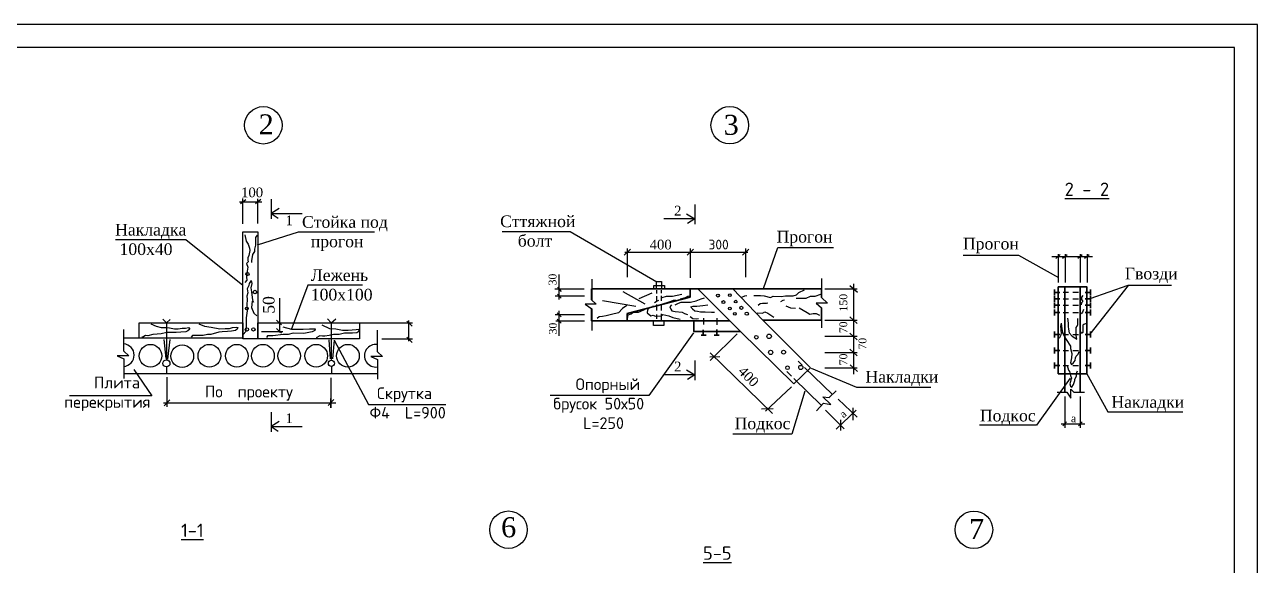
# Model space of a CAD drawing. Header units: millimetres. Extents: x 572274 to 2241483, y -888675 to -304135.
# Drawn here: x 1905251 to 1932361, y -627712 to -615807 of the extents above; entities that cross this region are included whole.
import ezdxf

# ---------------------------------------------------------------- set-up
doc = ezdxf.new("R2010")
doc.units = ezdxf.units.MM
doc.layers.add('стены', color=250, linetype='Continuous', lineweight=30)
doc.styles.get("Standard").update_dxf_attribs({"font": 'isocpeur.ttf'})
doc.styles.add('style1', font='isocpeui.ttf')

msp = doc.modelspace()

# ---------------------------------------------------------------- linework, layer by layer
at = {"lineweight": 25, "ltscale": 100}
msp.add_lwpolyline([(1890361.068, -645507.415), (1932361.068, -645507.415), (1932361.068, -615807.415), (1890361.068, -615807.415)], close=True, dxfattribs=at)
at = {"color": 1, "lineweight": 30}
msp.add_lwpolyline([(1892361.068, -645007.415), (1931861.068, -645007.415), (1931861.068, -616307.415), (1892361.068, -616307.415)], close=True, dxfattribs=at)
at = {"layer": 'стены', "color": 0, "linetype": 'ByBlock', "lineweight": -2, "ltscale": 3}
for p, q in [((1909975.761, -619707.91), (1910468.074, -619707.91)), ((1910114.796, -619662.349), (1909996.276, -619755.745)), ((1910050.978, -620193.092), (1910050.978, -619637.299)), ((1910445.286, -619660.074), (1910326.766, -619753.47)), ((1910381.468, -620186.258), (1910381.468, -619644.133)), ((1910673.053, -619646.532), (1910673.053, -620082.349)), ((1910851.869, -619854.395), (1910673.053, -619964.258)), ((1910673.053, -619964.258), (1911351.087, -619964.258)), ((1910673.053, -619964.258), (1910829.714, -620067.472)), ((1919808.681, -619975.261), (1919987.498, -620085.124)), ((1919987.498, -619767.398), (1919987.498, -620203.215)), ((1919987.498, -620085.124), (1919309.463, -620085.124)), ((1919987.498, -620085.124), (1919830.836, -620188.338)), ((1907245.919, -620537.987), (1908795.334, -620537.987)), ((1908795.334, -620537.987), (1910050.891, -621543.994)), ((1910096.285, -620435.653), (1910120.027, -620574.09)), ((1910361.447, -620443.566), (1910325.829, -620494.986)), ((1910325.829, -620494.986), (1910325.829, -620562.222)), ((1911262.728, -620378.894), (1910365.975, -620665.257)), ((1912944.794, -620378.894), (1911262.728, -620378.894)), ((1915753.019, -620361.448), (1917250.551, -620361.448)), ((1917250.551, -620361.448), (1919154.754, -621473.099)), ((1910120.027, -620574.09), (1910167.52, -620637.372)), ((1910167.52, -620637.372), (1910195.226, -620732.298)), ((1910203.146, -620783.718), (1910179.395, -620890.511)), ((1910195.226, -620732.298), (1910203.146, -620783.718)), ((1910302.087, -620799.539), (1910258.55, -620870.735)), ((1910306.043, -620748.12), (1910302.087, -620799.539)), ((1910325.829, -620665.062), (1910306.043, -620748.12)), ((1910325.829, -620562.222), (1910325.829, -620665.062)), ((1918571.74, -620749.63), (1918432.202, -620880.748)), ((1918447.556, -620815.561), (1921157.698, -620815.561)), ((1918502.691, -620736.317), (1918502.691, -621366.77)), ((1919959.124, -620750.514), (1919819.585, -620881.633)), ((1919888.669, -620739.092), (1919888.669, -621383.497)), ((1921175.324, -620750.049), (1921035.786, -620881.168)), ((1921105.686, -620739.092), (1921105.686, -621363.966)), ((1921501.703, -621619.474), (1921813.942, -620715.241)), ((1921813.942, -620715.241), (1923041.61, -620715.241)), ((1910167.52, -621032.902), (1910131.902, -621068.5)), ((1910131.902, -621068.5), (1910155.653, -621147.604)), ((1910179.395, -620890.511), (1910159.608, -620941.931)), ((1910159.608, -620941.931), (1910159.608, -620993.35)), ((1910159.608, -620993.35), (1910167.52, -621032.902)), ((1910258.55, -620870.735), (1910238.763, -621005.213)), ((1910238.763, -621005.213), (1910238.763, -621044.765)), ((1925887.951, -620880.013), (1927111.204, -620880.013)), ((1927111.204, -620880.013), (1927984.953, -621374.838)), ((1927842.266, -620909.642), (1928738.013, -620909.642)), ((1928026.539, -620870.895), (1927928.248, -620956.848)), ((1927983.964, -620857.363), (1927983.964, -621483.821)), ((1928177.172, -620872.805), (1928078.881, -620958.757)), ((1928135.048, -620857.363), (1928135.048, -621483.821)), ((1928508.278, -620872.803), (1928409.987, -620958.756)), ((1928466.154, -620857.363), (1928466.154, -621483.821)), ((1928659.361, -620872.805), (1928561.071, -620958.757)), ((1928617.238, -620857.363), (1928617.238, -621483.821)), ((1910143.778, -621234.622), (1910127.947, -621369.1)), ((1910155.653, -621147.604), (1910143.778, -621234.622)), ((1917000.925, -621311.261), (1917000.925, -621857.516)), ((1910135.858, -621436.341), (1910096.285, -621483.801)), ((1910127.947, -621369.1), (1910135.858, -621436.341)), ((1910164.518, -621581.177), (1910141.149, -621622.049)), ((1910141.149, -621622.049), (1910160.623, -621711.58)), ((1910183.993, -621553.927), (1910164.518, -621581.177)), ((1910187.887, -621507.217), (1910183.993, -621553.927)), ((1910228.788, -621441.04), (1910187.887, -621507.217)), ((1910248.262, -621509.161), (1910226.836, -621598.693)), ((1910226.836, -621598.693), (1910240.472, -621688.225)), ((1910232.683, -621441.04), (1910248.262, -621509.161)), ((1911475.462, -621541.175), (1911114.646, -622527.526)), ((1912679.978, -621541.175), (1911475.462, -621541.175)), ((1916911.69, -621626.733), (1917558.41, -621626.733)), ((1916967.884, -621589.445), (1917052.226, -621680.477)), ((1917721.456, -621409.456), (1917721.456, -621863.871)), ((1922777.68, -621399.298), (1922777.68, -621814.648)), ((1922849.175, -621625.528), (1923563.486, -621625.528)), ((1923402.036, -621553.367), (1923563.963, -621699.538)), ((1923478.736, -621516.24), (1923478.736, -623499.445)), ((1929522.761, -621549.483), (1928678.133, -622620.632)), ((1928683.954, -621834.736), (1929516.932, -621543.664)), ((1929516.932, -621543.664), (1930472.238, -621543.664)), ((1910141.149, -621849.773), (1910137.254, -621982.126)), ((1910160.623, -621711.58), (1910139.197, -621787.49)), ((1910139.197, -621787.49), (1910141.149, -621849.773)), ((1910252.157, -621898.433), (1910236.577, -622036.625)), ((1910240.472, -621688.225), (1910261.898, -621877.022)), ((1910261.898, -621877.022), (1910283.316, -621914.005)), ((1910852.485, -621827.847), (1910852.485, -622582.01)), ((1916916.305, -621774.463), (1917565.341, -621774.463)), ((1916966.886, -621738.175), (1917051.229, -621829.207)), ((1917720.805, -621863.255), (1917821.707, -621958.786)), ((1917962.781, -621884.091), (1918690.754, -622003.812)), ((1918405.094, -621681.487), (1918888.871, -621953.162)), ((1918764.47, -621833.441), (1919054.745, -621713.72)), ((1919099.185, -621923.493), (1919140.207, -621903.882)), ((1919140.207, -621903.882), (1919200.85, -621870.014)), ((1919144.943, -621651.258), (1919144.943, -621726.033)), ((1919145.411, -621782.601), (1919145.411, -621891.474)), ((1919246.972, -621651.258), (1919246.972, -621716.964)), ((1919250.052, -621779.737), (1919250.052, -621891.474)), ((1919270.411, -621818.319), (1919370.298, -621788.015)), ((1919370.298, -621788.015), (1919495.15, -621786.235)), ((1919402.402, -621916.359), (1919448.776, -621903.882)), ((1919448.776, -621903.882), (1919521.911, -621873.578)), ((1919495.15, -621786.235), (1919602.176, -621761.275)), ((1919521.911, -621873.578), (1919570.063, -621871.798)), ((1919602.176, -621761.275), (1919705.628, -621741.669)), ((1919675.302, -621841.494), (1919784.107, -621816.539)), ((1919784.107, -621816.539), (1919834.046, -621788.015)), ((1919834.046, -621788.015), (1919880.42, -621779.102)), ((1919896.476, -621916.359), (1920019.55, -621886.055)), ((1920019.55, -621886.055), (1920128.355, -621846.838)), ((1920128.355, -621846.838), (1920203.268, -621823.668)), ((1921023.937, -621807.091), (1921091.641, -621781.716)), ((1921091.641, -621781.716), (1921131.137, -621773.258)), ((1921286.74, -621767.654), (1921430.624, -621767.654)), ((1921430.624, -621767.654), (1921515.261, -621778.932)), ((1921515.261, -621778.932), (1921650.679, -621818.404)), ((1921650.679, -621818.404), (1921712.745, -621787.39)), ((1921712.745, -621787.39), (1921887.666, -621790.21)), ((1921879.677, -621900.182), (1921930.458, -621871.983)), ((1921887.666, -621790.21), (1921980.77, -621778.932)), ((1921930.458, -621871.983), (1921961.495, -621863.525)), ((1921980.77, -621778.932), (1922152.864, -621781.751)), ((1922152.864, -621781.751), (1922226.215, -621753.557)), ((1922221.366, -621832.416), (1922438.602, -621826.777)), ((1922226.215, -621753.557), (1922276.996, -621702.802)), ((1922276.996, -621702.802), (1922401.128, -621643.594)), ((1922438.602, -621826.777), (1922537.344, -621784.481)), ((1922537.344, -621784.481), (1922633.267, -621784.481)), ((1922633.267, -621784.481), (1922763.046, -621745.009)), ((1922777.68, -621814.648), (1922905.49, -621940.289)), ((1928090.262, -621699.435), (1928209.536, -621699.435)), ((1928090.262, -621844.251), (1928209.536, -621844.251)), ((1928305.311, -621699.435), (1928430.693, -621699.435)), ((1928305.311, -621844.251), (1928430.693, -621844.251)), ((1928526.208, -621772.708), (1928497.174, -621810.89)), ((1928497.174, -621810.89), (1928497.174, -621858.231)), ((1928497.174, -621858.231), (1928521.628, -621900.987)), ((1928521.628, -621900.987), (1928497.174, -621934.586)), ((1910141.149, -622106.696), (1910121.675, -622260.455)), ((1910137.254, -621982.126), (1910141.149, -622106.696)), ((1910236.577, -622036.625), (1910291.105, -622161.19)), ((1910291.105, -622161.19), (1910357.327, -622217.638)), ((1916965.715, -622152.282), (1917050.057, -622243.313)), ((1917000.925, -622106.126), (1917000.925, -622660.652)), ((1917821.707, -621958.786), (1917575.767, -621958.786)), ((1917575.767, -621958.786), (1917721.456, -622062.117)), ((1917721.456, -622062.117), (1917721.456, -622542.533)), ((1918312.945, -622151.162), (1918156.292, -622187.999)), ((1918400.488, -622059.07), (1918312.945, -622151.162)), ((1918497.243, -621989.999), (1918400.488, -622059.07)), ((1918521.593, -622197.178), (1918586.834, -622175.447)), ((1918586.834, -622175.447), (1918633.953, -622139.219)), ((1918633.953, -622139.219), (1918753.566, -622135.6)), ((1918753.566, -622135.6), (1918869.553, -622084.885)), ((1918869.553, -622084.885), (1918934.803, -622052.282)), ((1918934.803, -622052.282), (1918981.923, -622052.282)), ((1918949.298, -622084.885), (1918938.429, -622150.087)), ((1918938.429, -622150.087), (1919025.417, -622215.294)), ((1918981.923, -622052.282), (1918949.298, -622084.885)), ((1919058.154, -622003.707), (1919122.372, -621994.793)), ((1919143.989, -621966.414), (1919143.989, -622102.507)), ((1919250.061, -621959.251), (1919250.061, -622098.208)), ((1919250.061, -622174.137), (1919250.061, -622304.501)), ((1919282.894, -621957.361), (1919402.402, -621916.359)), ((1919474.869, -621972.588), (1919438.627, -622023.303)), ((1919438.627, -622023.303), (1919464, -622070.393)), ((1919464, -622070.393), (1919482.121, -622106.621)), ((1919482.121, -622106.621), (1919554.614, -622124.732)), ((1919554.015, -621978.752), (1919627.141, -621937.75)), ((1919554.614, -622124.732), (1919714.095, -622139.219)), ((1919627.141, -621937.75), (1919691.359, -621918.144)), ((1919691.359, -621918.144), (1919784.107, -621916.359)), ((1919714.095, -622139.219), (1919764.841, -622164.579)), ((1919764.841, -622164.579), (1919826.464, -622186.315)), ((1919784.107, -621916.359), (1919896.476, -621916.359)), ((1919900.31, -622016.829), (1919955.602, -622007.916)), ((1919900.31, -622025.742), (1919941.332, -622064.959)), ((1919941.332, -622064.959), (1919991.271, -622105.956)), ((1919955.602, -622007.916), (1920030.515, -622004.351)), ((1919991.271, -622105.956), (1920051.915, -622116.654)), ((1920030.515, -622004.351), (1920162.506, -621991.874)), ((1920051.915, -622116.654), (1920116.132, -622132.696)), ((1920116.132, -622132.696), (1920217.797, -622130.911)), ((1920162.506, -621991.874), (1920274.876, -621979.396)), ((1920217.797, -622130.911), (1920355.141, -622139.824)), ((1920355.141, -622139.824), (1920422.924, -622138.044)), ((1921363.388, -622151.117), (1921476.243, -622156.756)), ((1921380.32, -621981.946), (1921425.454, -621948.113)), ((1921425.454, -621948.113), (1921479.062, -621936.835)), ((1921476.243, -622156.756), (1921527.024, -622131.381)), ((1921479.062, -621936.835), (1921569.338, -621939.654)), ((1921527.024, -622131.381), (1921591.909, -622162.395)), ((1921569.338, -621939.654), (1921597.556, -621931.196)), ((1921591.909, -622162.395), (1921682.193, -622215.969)), ((1921990.026, -621998.768), (1922094.406, -622043.878)), ((1922094.406, -622043.878), (1922207.261, -622052.337)), ((1922286.252, -622043.878), (1922370.889, -622091.809)), ((1922370.889, -622091.809), (1922458.354, -622148.202)), ((1922458.354, -622148.202), (1922520.42, -622182.036)), ((1922520.42, -622182.036), (1922593.772, -622165.119)), ((1922593.772, -622165.119), (1922655.838, -622167.938)), ((1922655.838, -622167.938), (1922729.189, -622207.41)), ((1922905.49, -621940.289), (1922656.202, -621939.065)), ((1922656.202, -621939.065), (1922778.738, -622045.32)), ((1922777.68, -622044.403), (1922777.68, -622482.685)), ((1928090.262, -621986.987), (1928209.536, -621986.987)), ((1928090.262, -622146.875), (1928209.536, -622146.875)), ((1928305.311, -621986.987), (1928430.693, -621986.987)), ((1928305.311, -622146.875), (1928430.693, -622146.875)), ((1928497.174, -621934.586), (1928486.478, -621978.872)), ((1928513.985, -622140.744), (1928489.532, -622172.812)), ((1928536.903, -622079.661), (1928513.985, -622140.744)), ((1907770.163, -622369.468), (1910048.688, -622369.468)), ((1907770.163, -622708.329), (1907770.163, -622369.468)), ((1908029.158, -622391.633), (1908140.92, -622445.677)), ((1908140.92, -622445.677), (1908252.674, -622474.502)), ((1908290.928, -622288.944), (1908369.979, -622372.992)), ((1908369.979, -622372.992), (1908449.039, -622295.668)), ((1908369.979, -622367.948), (1908369.979, -623189.493)), ((1909082.764, -622395.238), (1909205.334, -622449.277)), ((1909205.334, -622449.277), (1909349.539, -622470.897)), ((1910048.688, -622369.468), (1910048.688, -622708.329)), ((1910125.57, -622418.113), (1910115.828, -622560.194)), ((1910121.675, -622260.455), (1910125.57, -622418.113)), ((1910787.209, -622315.834), (1910902.103, -622414.999)), ((1911788.803, -622413.849), (1911952.014, -622495.402)), ((1911908.598, -622284.525), (1911991.691, -622370.543)), ((1911991.691, -622370.543), (1912091.118, -622287.494)), ((1911993.174, -622369.058), (1911993.174, -623177.905)), ((1912618.962, -622370.623), (1913777.512, -622370.623)), ((1913658.376, -622335.72), (1913773.409, -622442.473)), ((1913695.347, -622319.298), (1913695.347, -622779.155)), ((1916915.611, -622189.774), (1917563.129, -622189.774)), ((1916933.576, -622331.585), (1917563.25, -622331.585)), ((1916964.588, -622291.638), (1917048.93, -622382.67)), ((1917889.065, -622238.649), (1917842.986, -622280.091)), ((1917962.781, -622234.045), (1917889.065, -622238.649)), ((1918041.103, -622220.233), (1917962.781, -622234.045)), ((1918156.292, -622187.999), (1918041.103, -622220.233)), ((1918507.097, -622284.12), (1918521.593, -622197.178)), ((1919025.417, -622215.294), (1919076.163, -622204.426)), ((1919076.163, -622204.426), (1919116.031, -622222.537)), ((1919116.031, -622222.537), (1919246.521, -622215.294)), ((1919149.722, -622189.894), (1919149.722, -622283.01)), ((1919246.521, -622215.294), (1919286.389, -622189.934)), ((1919286.389, -622189.934), (1919420.506, -622215.294)), ((1919420.506, -622215.294), (1919507.494, -622251.517)), ((1919507.494, -622251.517), (1919670.601, -622294.988)), ((1919884.254, -622230.736), (1919946.684, -622275.302)), ((1919946.684, -622275.302), (1920035.867, -622287.779)), ((1920035.867, -622287.779), (1920073.323, -622275.302)), ((1920177.921, -622270.593), (1920177.921, -622412.609)), ((1920471.18, -622271.882), (1920471.18, -622416.483)), ((1921682.193, -622215.969), (1921727.327, -622246.983)), ((1922849.175, -622310.72), (1923563.486, -622310.72)), ((1923400.293, -622242.448), (1923562.22, -622388.619)), ((1928045.605, -622376.276), (1928034.649, -622452.956)), ((1928045.605, -622376.276), (1928063.874, -622494.947)), ((1928188.951, -622270.598), (1928197.453, -622379.881)), ((1928197.453, -622379.881), (1928197.453, -622453.951)), ((1928378.49, -622473.377), (1928397.929, -622444.238)), ((1928397.929, -622444.238), (1928411.288, -622407.81)), ((1928411.288, -622407.81), (1928412.502, -622297.312)), ((1928412.502, -622297.312), (1928412.502, -622274.242)), ((1928546.029, -622408.71), (1928519.755, -622421.414)), ((1928519.755, -622421.414), (1928524.638, -622515.608)), ((1928593.4, -622385.805), (1928546.029, -622408.71)), ((1907431.826, -622997.062), (1907431.826, -622521.182)), ((1910048.688, -622708.329), (1907431.826, -622708.329)), ((1907848.901, -622687.074), (1907827.276, -622690.673)), ((1907906.587, -622651.041), (1907848.901, -622687.074)), ((1907957.055, -622661.854), (1907906.587, -622651.041)), ((1908072.417, -622629.425), (1907957.055, -622661.854)), ((1908162.546, -622618.618), (1908072.417, -622629.425)), ((1908252.674, -622615.013), (1908162.546, -622618.618)), ((1908252.674, -622474.502), (1908364.436, -622474.502)), ((1908378.853, -622586.189), (1908252.674, -622615.013)), ((1908364.436, -622474.502), (1908436.539, -622485.309)), ((1908501.433, -622586.189), (1908378.853, -622586.189)), ((1908436.539, -622485.309), (1908548.292, -622506.925)), ((1908580.744, -622586.189), (1908501.433, -622586.189)), ((1908548.292, -622506.925), (1908627.612, -622503.321)), ((1908688.897, -622575.381), (1908580.744, -622586.189)), ((1908627.612, -622503.321), (1908714.132, -622492.513)), ((1908793.443, -622571.777), (1908688.897, -622575.381)), ((1908714.132, -622492.513), (1908789.843, -622488.909)), ((1908789.843, -622488.909), (1908854.728, -622478.101)), ((1908840.311, -622550.161), (1908793.443, -622571.777)), ((1908879.971, -622510.529), (1908840.311, -622550.161)), ((1908854.728, -622478.101), (1908879.971, -622510.529)), ((1908942.158, -622651.041), (1908909.716, -622687.074)), ((1909035.895, -622654.645), (1908942.158, -622651.041)), ((1909176.492, -622651.041), (1909035.895, -622654.645)), ((1909273.837, -622625.821), (1909176.492, -622651.041)), ((1909345.94, -622625.821), (1909273.837, -622625.821)), ((1909522.587, -622575.381), (1909345.94, -622625.821)), ((1909349.539, -622470.897), (1909544.213, -622503.321)), ((1909591.081, -622568.178), (1909522.587, -622575.381)), ((1909544.213, -622503.321), (1909659.584, -622499.722)), ((1909713.661, -622564.573), (1909591.081, -622568.178)), ((1909659.584, -622499.722), (1909756.92, -622496.117)), ((1909800.18, -622557.365), (1909713.661, -622564.573)), ((1909756.92, -622496.117), (1909825.414, -622474.502)), ((1909890.308, -622539.354), (1909800.18, -622557.365)), ((1909825.414, -622474.502), (1909901.125, -622470.897)), ((1909926.36, -622514.134), (1909890.308, -622539.354)), ((1909901.125, -622470.897), (1909937.177, -622478.101)), ((1909937.177, -622478.101), (1909926.36, -622514.134)), ((1910115.828, -622560.194), (1910057.405, -622630.265)), ((1910460.813, -622561.134), (1910925.602, -622561.134)), ((1910590.385, -622662.124), (1910572.645, -622692.263)), ((1910711.021, -622656.805), (1910590.385, -622662.124)), ((1910934.554, -622626.661), (1910711.021, -622656.805)), ((1910789.82, -622495.892), (1910896.881, -622597.667)), ((1910929.228, -622458.23), (1911119.053, -622511.419)), ((1911048.095, -622626.661), (1910934.554, -622626.661)), ((1911158.088, -622603.616), (1911048.095, -622626.661)), ((1911119.053, -622511.419), (1911250.333, -622514.963)), ((1911394.035, -622608.934), (1911158.088, -622603.616)), ((1911250.333, -622514.963), (1911374.517, -622514.963)), ((1911374.517, -622514.963), (1911514.671, -622502.556)), ((1911573.215, -622569.927), (1911394.035, -622608.934)), ((1911514.671, -622502.556), (1911640.625, -622504.326)), ((1911629.981, -622541.558), (1911573.215, -622569.927)), ((1911640.625, -622504.326), (1911629.981, -622541.558)), ((1911739.133, -622656.745), (1911659.292, -622706.39)), ((1911801.216, -622665.608), (1911739.133, -622656.745)), ((1911850.895, -622665.608), (1911801.216, -622665.608)), ((1911944.918, -622647.882), (1911850.895, -622665.608)), ((1912042.489, -622628.376), (1911944.918, -622647.882)), ((1911952.014, -622495.402), (1912095.716, -622502.496)), ((1912164.903, -622628.376), (1912042.489, -622628.376)), ((1912095.716, -622502.496), (1912242.957, -622534.41)), ((1912281.983, -622598.237), (1912164.903, -622628.376)), ((1912242.957, -622534.41), (1912367.141, -622532.635)), ((1912462.942, -622598.237), (1912281.983, -622598.237)), ((1912367.141, -622532.635), (1912542.774, -622518.453)), ((1912555.187, -622594.692), (1912462.942, -622598.237)), ((1912542.774, -622518.453), (1912592.444, -622514.908)), ((1912599.54, -622561.004), (1912555.187, -622594.692)), ((1912592.444, -622514.908), (1912599.54, -622561.004)), ((1913008.153, -623010.735), (1913008.153, -622534.854)), ((1913654.265, -622686.774), (1913773.409, -622803.79)), ((1919962.645, -622589.748), (1918978.374, -623970.768)), ((1920918.464, -622616.493), (1920323.566, -623200.02)), ((1922849.175, -622667.658), (1923563.486, -622667.658)), ((1923400.293, -622598.032), (1923562.22, -622744.202)), ((1928029.167, -622655.615), (1928005.416, -622715.863)), ((1928045.605, -622597.192), (1928029.167, -622655.615)), ((1928034.649, -622452.956), (1928038.301, -622505.905)), ((1928038.301, -622505.905), (1928040.976, -622544.688)), ((1928040.976, -622544.688), (1928045.605, -622597.192)), ((1928063.874, -622494.947), (1928078.848, -622592.22)), ((1928078.848, -622592.22), (1928094.928, -622628.226)), ((1928090.262, -622628.368), (1928209.536, -622628.368)), ((1928094.928, -622628.226), (1928124.96, -622695.468)), ((1928124.96, -622695.468), (1928157.047, -622739.598)), ((1928197.453, -622453.951), (1928207.177, -622513.449)), ((1928207.177, -622513.449), (1928224.187, -622592.373)), ((1928224.187, -622592.373), (1928289.793, -622662.799)), ((1928289.793, -622662.799), (1928348.111, -622705.3)), ((1928305.311, -622628.368), (1928430.693, -622628.368)), ((1928348.111, -622705.3), (1928391.848, -622735.654)), ((1928376.061, -622611.804), (1928378.49, -622542.588)), ((1928376.061, -622650.656), (1928376.061, -622611.804)), ((1928391.848, -622735.654), (1928376.061, -622650.656)), ((1928378.49, -622542.588), (1928378.49, -622473.377)), ((1928491.024, -622605.71), (1928464.853, -622537.851)), ((1928524.638, -622587.384), (1928491.024, -622605.71)), ((1928524.638, -622515.608), (1928524.638, -622587.384)), ((1908310.68, -622740.988), (1908355.909, -623159.888)), ((1908443.357, -622737.973), (1908395.109, -623168.932)), ((1911939.609, -622744.042), (1911972.824, -623166.052)), ((1912055.856, -622755.9), (1912022.642, -623166.052)), ((1912057.773, -622753.32), (1912813.575, -624172.139)), ((1913105.801, -622723.726), (1913779.568, -622723.726)), ((1923400.284, -622951.925), (1923562.211, -623098.096)), ((1928090.262, -622983.826), (1928209.536, -622983.826)), ((1928157.047, -622739.598), (1928248.389, -622885.659)), ((1928248.389, -622885.659), (1928248.389, -622940.428)), ((1928248.389, -622940.428), (1928279.444, -623049.971)), ((1928305.311, -622983.826), (1928430.693, -622983.826)), ((1907542.061, -623097.121), (1907285.461, -623097.121)), ((1907285.461, -623097.121), (1907431.826, -623165.181)), ((1907431.826, -622997.062), (1907542.061, -623097.121)), ((1907431.826, -623165.181), (1907431.826, -623601.179)), ((1913118.388, -623110.793), (1912861.788, -623110.793)), ((1912861.788, -623110.793), (1913008.153, -623178.854)), ((1913008.153, -623010.735), (1913118.388, -623110.793)), ((1913008.153, -623178.854), (1913008.153, -623492.361)), ((1913008.153, -623178.854), (1913008.153, -623614.852)), ((1919987.144, -623198.544), (1919987.144, -623634.361)), ((1920318.621, -623119.277), (1920536.039, -623113.943)), ((1920323.566, -623029.365), (1921695.136, -624367.065)), ((1922849.175, -623022.441), (1923563.486, -623022.441)), ((1928273.962, -623144.911), (1928248.389, -623250.805)), ((1928248.389, -623250.805), (1928273.962, -623287.318)), ((1928279.444, -623049.971), (1928273.962, -623144.911)), ((1928273.962, -623287.318), (1928308.677, -623259.933)), ((1928308.677, -623259.933), (1928352.518, -623203.335)), ((1928352.518, -623203.335), (1928359.822, -623141.262)), ((1928359.822, -623141.262), (1928378.09, -623108.399)), ((1928378.09, -623108.399), (1928418.279, -623059.104)), ((1928418.279, -623059.104), (1928443.861, -623006.154)), ((1913008.153, -623492.361), (1907431.826, -623492.361)), ((1907649.145, -623400.22), (1908051.052, -623976.974)), ((1908369.979, -623342.9), (1908369.979, -623476.325)), ((1911996.453, -623331.104), (1911996.453, -623492.361)), ((1919987.144, -623516.27), (1919309.11, -623516.27)), ((1919808.328, -623406.407), (1919987.144, -623516.27)), ((1919987.144, -623516.27), (1919830.482, -623619.484)), ((1922533.05, -623360.403), (1922167.437, -623713.512)), ((1922551.796, -623372.266), (1923543.925, -623787.037)), ((1922849.175, -623366.632), (1923563.486, -623366.632)), ((1923403.763, -623296.966), (1923565.69, -623443.136)), ((1928090.262, -623311.603), (1928209.536, -623311.603)), ((1928174.925, -623313.972), (1928211.444, -623413.587)), ((1928211.444, -623413.587), (1928231.179, -623447.125)), ((1928231.179, -623447.125), (1928254.869, -623529.974)), ((1928254.869, -623529.974), (1928274.586, -623592.391)), ((1928305.311, -623311.603), (1928430.693, -623311.603)), ((1928385.117, -623549.98), (1928387.095, -623516.446)), ((1928387.095, -623516.446), (1928388.084, -623469.106)), ((1928388.084, -623469.106), (1928405.84, -623425.71)), ((1928604.183, -623484.203), (1929076.007, -624328.313)), ((1908376.442, -623570.456), (1908376.442, -624224.674)), ((1911987.449, -623584.093), (1911987.449, -624247.399)), ((1922113.768, -623778.039), (1921540.903, -624317.525)), ((1923543.925, -623787.037), (1925177.587, -623787.037)), ((1928247.157, -623588.772), (1927507.378, -624624.993)), ((1928249.916, -623665.376), (1928240.044, -623715.676)), ((1928240.044, -623715.676), (1928249.916, -623768.941)), ((1928260.768, -623626.909), (1928249.916, -623665.376)), ((1928249.916, -623768.941), (1928283.469, -623785.707)), ((1928274.586, -623592.391), (1928260.768, -623626.909)), ((1928283.469, -623785.707), (1928318.011, -623728.499)), ((1928318.011, -623728.499), (1928343.67, -623644.666)), ((1928343.67, -623644.666), (1928347.617, -623609.158)), ((1928347.617, -623609.158), (1928385.117, -623549.98)), ((1908051.052, -623976.974), (1906237.299, -623976.974)), ((1908440.546, -624065.084), (1908317.507, -624196.987)), ((1912051.554, -624060.877), (1911928.514, -624192.78)), ((1911987.449, -624247.399), (1911987.449, -624038.521)), ((1918978.374, -623970.768), (1916808.439, -623970.768)), ((1922409.265, -623874.844), (1922120.282, -624821.068)), ((1922978.122, -624169.21), (1922807.208, -624002.283)), ((1922807.208, -624002.283), (1922947.05, -624017.81)), ((1922947.05, -624017.81), (1923098.541, -623866.416)), ((1923139.936, -624051.604), (1923558.151, -624449.348)), ((1927959.103, -623899.579), (1928172.175, -623899.579)), ((1928124.96, -623991.731), (1928124.96, -624684.316)), ((1928172.175, -623899.579), (1928256.17, -624032.667)), ((1928256.17, -624032.667), (1928256.17, -623834.057)), ((1928256.17, -623834.057), (1928325.827, -623901.624)), ((1928325.827, -623901.624), (1928557.341, -623901.624)), ((1928465.425, -623991.731), (1928465.425, -624684.316)), ((1908303.706, -624133.807), (1912095.03, -624133.807)), ((1910673.053, -624337.996), (1910673.053, -624773.813)), ((1912813.575, -624172.139), (1914510.419, -624172.139)), ((1921457.897, -624267.455), (1921710.906, -624256.872)), ((1922663.489, -624312.846), (1922822.753, -624142.035)), ((1922822.753, -624142.035), (1922978.122, -624169.21)), ((1922859.992, -624295.979), (1923271.468, -624703.832)), ((1923539.605, -624297.664), (1923096.086, -624715.63)), ((1923467.086, -624245.419), (1923463.712, -624515.075)), ((1929076.007, -624328.313), (1930724.485, -624328.313)), ((1910851.869, -624545.859), (1910673.053, -624655.722)), ((1923190.508, -624510.456), (1923192.2, -624746.403)), ((1928045.354, -624594.814), (1928563.508, -624594.814)), ((1928164.264, -624549.073), (1928086.618, -624641.355)), ((1928505.293, -624549.073), (1928426.59, -624640.305)), ((1910673.053, -624655.722), (1911351.087, -624655.722)), ((1910673.053, -624655.722), (1910829.714, -624758.936)), ((1922120.282, -624821.068), (1920827.468, -624821.068)), ((1927507.378, -624624.993), (1926249.175, -624624.993))]:
    msp.add_line(p, q, dxfattribs=at)
at = {"layer": 'стены', "color": 0, "linetype": 'ByBlock', "lineweight": 35, "ltscale": 3}
for p, q in [((1919886.791, -621629.908), (1919886.791, -621808.268)), ((1920053.424, -621627.52), (1920825.902, -621627.52)), ((1927901.244, -621635.543), (1927901.244, -621766.652)), ((1928688.569, -621635.543), (1928688.569, -621766.652)), ((1919886.791, -621808.268), (1918503.655, -622164.989)), ((1927901.244, -621701.098), (1928017.3, -621701.098)), ((1927901.244, -621778.804), (1927901.244, -621909.913)), ((1927901.244, -621844.359), (1928017.3, -621844.359)), ((1928688.569, -621701.098), (1928572.512, -621701.098)), ((1928688.569, -621844.359), (1928572.512, -621844.359)), ((1928688.569, -621778.804), (1928688.569, -621909.913)), ((1918503.655, -622164.989), (1918503.655, -622331.592)), ((1927901.244, -621921.686), (1927901.244, -622052.794)), ((1927901.244, -621987.24), (1928017.3, -621987.24)), ((1927901.244, -622081.368), (1927901.244, -622212.477)), ((1927901.244, -622146.923), (1928017.3, -622146.923)), ((1928688.569, -621987.24), (1928572.512, -621987.24)), ((1928688.569, -622146.923), (1928572.512, -622146.923)), ((1928688.569, -621921.686), (1928688.569, -622052.794)), ((1928688.569, -622081.368), (1928688.569, -622212.477)), ((1921487.06, -622312.104), (1922533.05, -623360.403)), ((1920126.247, -622641.133), (1920237.35, -622641.133)), ((1920175.336, -622527.521), (1920175.336, -622639.843)), ((1920416.921, -622641.133), (1920525.439, -622641.133)), ((1920473.765, -622522.352), (1920473.765, -622638.554)), ((1922167.437, -623713.512), (1920990.898, -622563.365)), ((1927901.244, -622562.861), (1927901.244, -622693.97)), ((1927901.244, -622628.416), (1928017.3, -622628.416)), ((1928688.569, -622628.416), (1928572.512, -622628.416)), ((1928688.569, -622562.861), (1928688.569, -622693.97)), ((1927901.244, -622918.32), (1927901.244, -623049.428)), ((1927901.244, -622983.874), (1928017.3, -622983.874)), ((1928688.569, -622983.874), (1928572.512, -622983.874)), ((1928688.569, -622918.32), (1928688.569, -623049.428)), ((1922259.517, -623218.122), (1922348.647, -623303.984)), ((1927901.244, -623246.096), (1927901.244, -623377.205)), ((1928688.569, -623246.096), (1928688.569, -623377.205)), ((1922010.923, -623447.16), (1922112.728, -623546.241)), ((1922405.345, -623358.603), (1923017.037, -623947.867)), ((1927901.244, -623311.65), (1928017.3, -623311.65)), ((1928124.96, -623492.201), (1928124.96, -623899.579)), ((1928464.853, -623492.201), (1928464.853, -623901.624)), ((1928688.569, -623311.65), (1928572.512, -623311.65)), ((1922169.102, -623601.106), (1922776.203, -624191.96))]:
    msp.add_line(p, q, dxfattribs=at)
at = {"layer": 'стены', "color": 0, "linetype": 'ByBlock', "lineweight": -2, "ltscale": 3}
for points in [[(1910050.891, -620365.472), (1910382.04, -620365.472), (1910382.04, -622722.517), (1910050.891, -622722.517)], [(1919086.641, -621550.243), (1919320.298, -621550.243), (1919320.298, -621626.168), (1919086.641, -621626.168)], [(1919143.98, -621461.421), (1919258.657, -621461.421), (1919258.657, -621626.168), (1919143.98, -621626.168)], [(1910382.04, -622369.598), (1912617.513, -622369.598), (1912617.513, -622722.517), (1910382.04, -622722.517)], [(1919083.779, -622330.286), (1919307.399, -622330.286), (1919307.399, -622434.86), (1919083.779, -622434.86)]]:
    msp.add_lwpolyline(points, close=True, dxfattribs=at)
at = {"layer": 'стены', "color": 0, "linetype": 'ByBlock', "lineweight": 35, "ltscale": 3}
for points in [[(1917720.805, -621863.255), (1917720.805, -621627.372), (1920055.862, -621627.372), (1920758.362, -622331.538), (1917720.805, -622331.61), (1917720.805, -622061.655)], [(1922778.738, -622045.32), (1922778.738, -622312.104), (1921487.06, -622312.104), (1920825.846, -621625.678), (1922778.738, -621625.678), (1922778.738, -621815.688)]]:
    msp.add_lwpolyline(points, dxfattribs=at)
for points in [[(1927982.819, -621583.501), (1928613.907, -621583.501), (1928613.907, -623492.201), (1927982.819, -623492.201)], [(1928464.853, -623492.201), (1928124.96, -623492.201), (1928124.96, -621583.501), (1928464.853, -621583.501)], [(1919971.103, -622330.976), (1920758.055, -622331.171), (1920990.971, -622563.365), (1919971.103, -622563.559)]]:
    msp.add_lwpolyline(points, close=True, dxfattribs=at)
at = {"layer": 'стены', "color": 0, "linetype": 'ByBlock', "lineweight": -2, "ltscale": 3}
for centre, radius in [((1910499.867, -618023.174), 412.529), ((1920757.216, -618022.705), 412.529), ((1910150.318, -621297.854), 34.796), ((1910316.877, -621694.409), 38.32), ((1920496.483, -621771.783), 33.478), ((1920619.54, -621915.779), 33.388), ((1920759.59, -621762.97), 30.819), ((1920888.085, -621905.506), 29.534), ((1910138.07, -622054.246), 29.88), ((1920760.874, -622057.031), 28.249), ((1920868.811, -622176.452), 30.819), ((1921014.005, -622041.619), 34.668), ((1921130.928, -622171.318), 35.958), ((1910138.148, -622517.513), 36.724), ((1910282.656, -622517.513), 36.393), ((1921341.094, -622689.088), 39.382), ((1921623.51, -622669.397), 49.23), ((1908019.702, -623097.121), 249.203), ((1908717.15, -623104.844), 249.203), ((1909312.681, -623097.121), 249.203), ((1909917.39, -623097.121), 249.203), ((1910491.764, -623097.121), 249.203), ((1911068.22, -623097.121), 249.203), ((1911663.274, -623097.121), 249.203), ((1912360.488, -623097.121), 249.203), ((1921656.352, -623023.841), 45.946), ((1921942.047, -623017.277), 42.666), ((1908369.58, -623266.197), 76.705), ((1911996.436, -623263.807), 66.429), ((1922027.43, -623361.873), 39.382), ((1922319.692, -623355.309), 45.946), ((1915891.95, -626927.103), 412.529), ((1926128.14, -626928.208), 412.529)]:
    msp.add_circle(centre, radius, dxfattribs=at)
for centre, start, end in [((1907409.437, -623083.449), 275.1545133, 84.8454867), ((1912975.215, -623097.121), 82.4050155, 277.5949845)]:
    msp.add_arc(centre, 249.203, start, end, dxfattribs=at)

# ---------------------------------------------------------------- texts
at = {"color": 0, "linetype": 'ByBlock', "lineweight": 30, "width": 4776.91977, "attachment_point": 1}
for s, insert, char_height in [('{\\fTimes New Roman|b0|i0|c204|p18;100}', (1910010.52, -619393.936), 214.18156), ('{\\fTimes New Roman|b0|i0|c204|p18;1}', (1910988.878, -620010.264), 214.18156), ('{\\fTimes New Roman|b0|i0|c204|p18;Стойка под\\P  прогон}', (1911350.233, -620022.812), 257.01787), ('{\\fTimes New Roman|b0|i0|c204|p18;Сттяжной\\P    болт }', (1915708.013, -620008.925), 257.01787), ('{\\fTimes New Roman|b0|i0|c204|p18;2}', (1919533.992, -619795.552), 214.18156), ('{\\fTimes New Roman|b0|i0|c204|p18;Накладка\\P 100х40}', (1907240.778, -620194.053), 257.01787), ('{\\fTimes New Roman|b0|i0|c204|p18;400}', (1918996.403, -620542.381), 214.18156), ('300', (1920290.934, -620542.381), 214.1816), ('{\\fTimes New Roman|b0|i0|c204|p18;  Прогон}', (1921594.156, -620347.096), 257.01787), ('{\\fTimes New Roman|b0|i0|c204|p18;  Прогон}', (1925692.183, -620500.652), 257.01787), ('{\\fTimes New Roman|b0|i0|c204|p18;Лежень\\P100х100}', (1911543.589, -621194.461), 257.01787), ('{\\fTimes New Roman|b0|i0|c204|p18;Гвозди}', (1929447.011, -621159.311), 257.01787), ('{\\fTimes New Roman|b0|i0|c204|p18;2}', (1919533.638, -623226.698), 214.18156), ('{\\fTimes New Roman|b0|i0|c204|p18;Накладки\\P }', (1923742.887, -623431.821), 257.01787), ('    Плита\\Pперекрытия', (1906119.392, -623558.404), 257.0179), ('По  проекту', (1909214.852, -623757.432), 257.01787), (' Скрутка\\PФ4  L=900', (1912837.281, -623794.302), 257.0179), ('   Опорный\\Pбрусок 50х50\\P    L=250', (1916878.415, -623595.204), 257.01787), ('{\\fTimes New Roman|b0|i0|c204|p18;Накладки }', (1929151.505, -623985.915), 257.01787), ('{\\fTimes New Roman|b0|i0|c204|p18;  Подкос}', (1926064.599, -624285.559), 257.01787), ('{\\fTimes New Roman|b0|i0|c204|p18;1}', (1910988.878, -624366.15), 214.18156), ('{\\fTimes New Roman|b0|i0|c204|p18;  Подкос}', (1920671.047, -624457.556), 257.01787)]:
    msp.add_mtext(s, dxfattribs=dict(at, insert=insert, char_height=char_height))
at = {"color": 0, "linetype": 'ByBlock', "lineweight": 25, "char_height": 293.7506, "width": 3036.74679, "attachment_point": 1}
for s, insert in [('{\\L2 - 2}', (1928124.549, -619284.216)), ('{\\L1-1}', (1908691.411, -626793.685)), ('{\\L5-5}', (1920170.316, -627296.108))]:
    msp.add_mtext(s, dxfattribs=dict(at, insert=insert))
at = {"color": 0, "linetype": 'ByBlock', "lineweight": 30, "width": 4776.91977, "attachment_point": 1}
for s, insert, char_height, rotation in [('{\\fTimes New Roman|b0|i0|c204|p18;30}', (1916775.168, -621548.784), 171.34525, 90), ('{\\fTimes New Roman|b0|i0|c204|p18;50}', (1910490.068, -622172.654), 257.01787, 90), ('{\\fTimes New Roman|b0|i0|c204|p18;150}', (1923169.851, -622122.496), 171.34525, 90), ('{\\fTimes New Roman|b0|i0|c204|p18;30}', (1916781.522, -622628.092), 171.34525, 90), ('{\\fTimes New Roman|b0|i0|c204|p18;70}', (1923169.854, -622601.346), 171.34525, 90), ('{\\fTimes New Roman|b0|i0|c204|p18;70}', (1923590.728, -622961.453), 171.34525, 90), ('{\\fTimes New Roman|b0|i0|c204|p18;70}', (1923169.851, -623307.384), 171.34525, 90), ('{\\fTimes New Roman|b0|i0|c204|p18;400}', (1921079.212, -623306.024), 214.18156, 314.4328175), ('{\\fTimes New Roman|b0|i0|c204|p18;а}', (1923143.219, -624356.394), 171.34525, 44.0431028), ('{\\fTimes New Roman|b0|i0|c204|p18;а}', (1928265.906, -624387.982), 171.34525, 358.2568744)]:
    msp.add_mtext(s, dxfattribs=dict(at, insert=insert, char_height=char_height, rotation=rotation))
at = {"layer": 'стены', "color": 0, "linetype": 'ByBlock', "lineweight": -2, "ltscale": 3, "char_height": 440.62587, "width": 407.65786, "attachment_point": 1, "style": 'style1'}
for s, insert in [('{\\fTimes New Roman|b0|i0|c204|p18;2}', (1910396.164, -617782.785)), ('{\\fTimes New Roman|b0|i0|c204|p18;3}', (1920623.534, -617792.383)), ('{\\fPalatino Linotype|b0|i0|c204|p18;6}', (1915728.993, -626652.669)), ('{\\fPalatino Linotype|b0|i0|c204|p18;7}', (1926020.565, -626691.697))]:
    msp.add_mtext(s, dxfattribs=dict(at, insert=insert))

doc.saveas('drawing.dxf')
